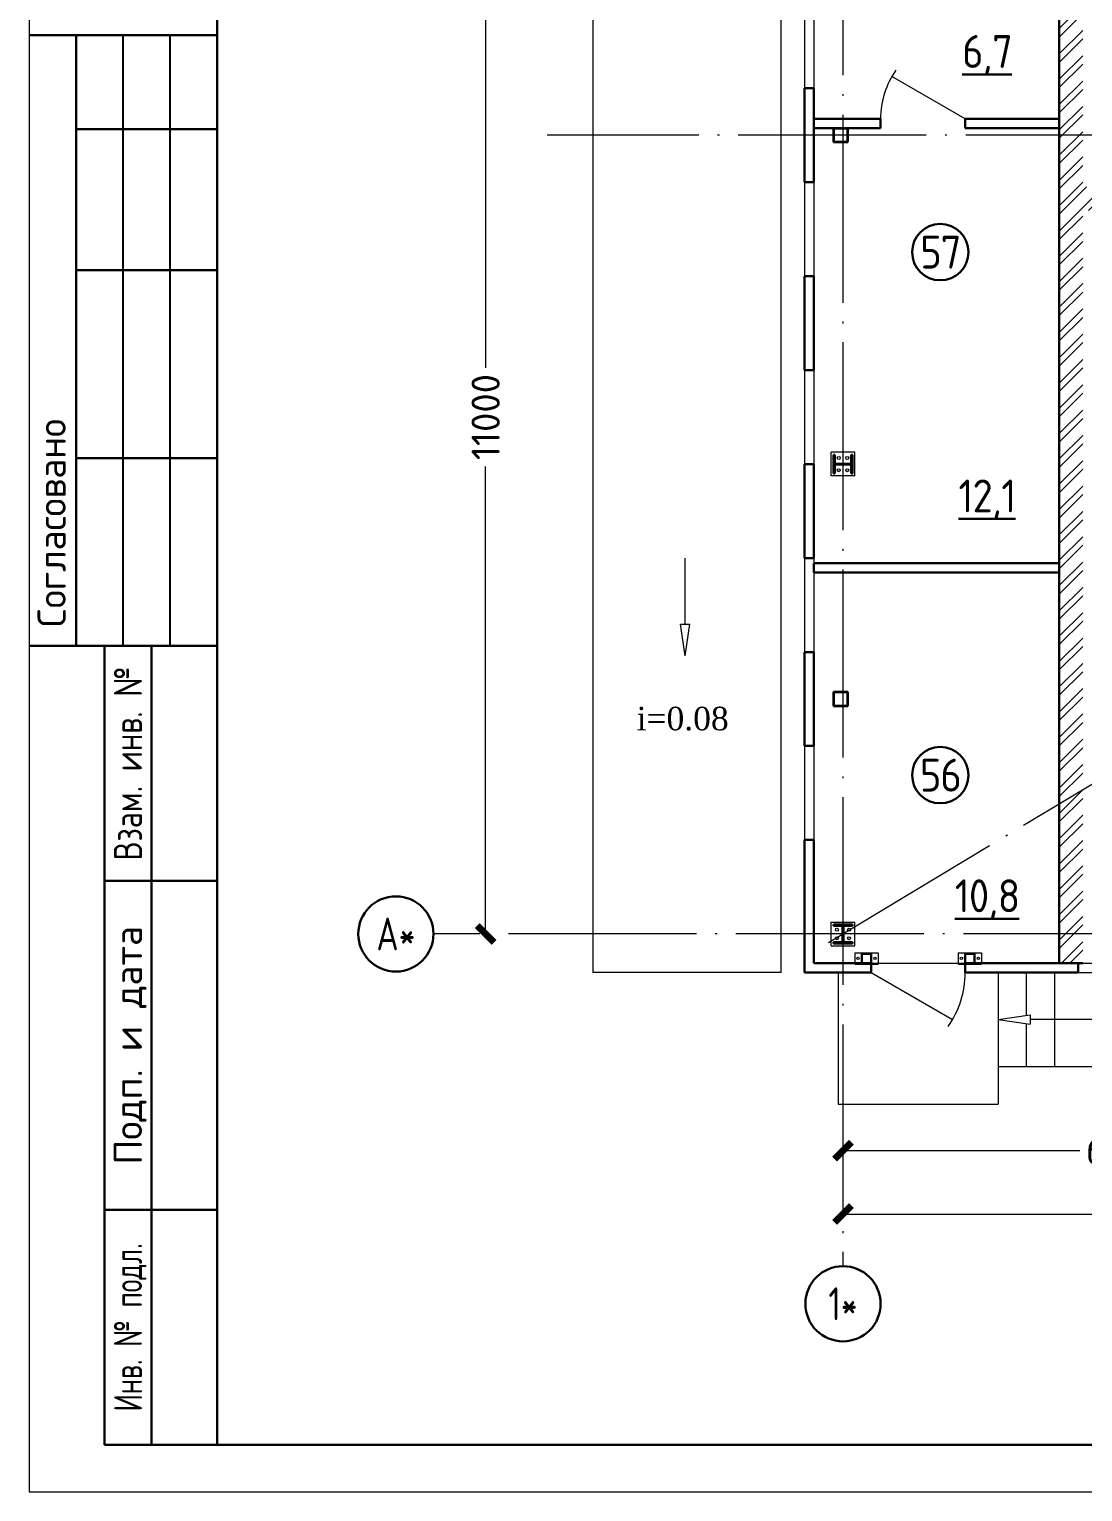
# Model space of a CAD drawing. Extents: x -965262 to 1142518, y -357520 to 71675.
# Drawn here: x -78132 to -66927, y -240088 to -224525 of the extents above; entities that cross this region are included whole.
import ezdxf
from ezdxf.enums import TextEntityAlignment as Align

# ---------------------------------------------------------------- set-up
doc = ezdxf.new("R2010")
doc.units = 0
doc.header["$LTSCALE"] = 10
doc.linetypes.add('DOTE', pattern=[2.42, 2, -0.2, 0.02, -0.2])
doc.layers.get('0').update_dxf_attribs({"linetype": 'CONTINUOUS', "lineweight": 30})
doc.layers.get('Defpoints').update_dxf_attribs({"linetype": 'CONTINUOUS'})
doc.layers.add('DOTE', color=7, linetype='DOTE', lineweight=9)
doc.styles.add('2.5', font='times.ttf', dxfattribs={"height": 2.5})
doc.styles.add('GOST 2.304', font='isocpeur.ttf', dxfattribs={"width": 0.75, "height": 250})
doc.styles.add('GOST-2.304_Type-B', font='isocpeur.ttf', dxfattribs={"width": 0.9})
doc.styles.get("Standard").update_dxf_attribs({"font": 'isocpeur.ttf', "height": 300})
doc.dimstyles.get("Standard").update_dxf_attribs({"dimscale": 100, "dimtxt": 300, "dimasz": 1.8, "dimexe": 1.8, "dimexo": 0.625, "dimgap": 0.9, "dimtad": 0, "dimdec": 0, "dimzin": 0, "dimdsep": 46, "dimtxsty": 'Standard', "dimblk": 'ARCHTICK', "dimcen": 0.9, "dimclrd": 256, "dimclre": 256, "dimclrt": 256, "dimadec": 0, "dimazin": 0, "dimtfac": 1, "dimtdec": 0, "dimtofl": 0, "dimtmove": 0, "dimatfit": 3, "dimfxl": 1, "dimtolj": 1, "dimtzin": 0, "dimlwd": 15, "dimlwe": 15, "dimarcsym": 0})

# ---------------------------------------------------------------- blocks, each defined once
blk = doc.blocks.new('MC2')
at = {"lineweight": 15}
for p, q in [((68127, 41566), (68127, 39900)), ((69794, 41566), (68127, 41566)), ((69794, 41566), (69794, 39900)), ((69794, 39900), (68127, 39900))]:
    blk.add_line(p, q, dxfattribs=at)
for p, q in [((69627, 41400), (68294, 41400)), ((68294, 41400), (68294, 41320)), ((68934, 41320), (68294, 41320)), ((68934, 41320), (68934, 40146)), ((69627, 41320), (68987, 41320)), ((68987, 41320), (68987, 40146)), ((69627, 41400), (69627, 41320)), ((68934, 40146), (68294, 40146)), ((68294, 40146), (68294, 40066)), ((69627, 40066), (68294, 40066)), ((69627, 40146), (68987, 40146)), ((69627, 40146), (69627, 40066))]:
    blk.add_line(p, q)
for centre in [(68527, 41033), (68527, 40433), (69394, 41033), (69394, 40433)]:
    blk.add_circle(centre, 107, dxfattribs=at)
blk = doc.blocks.new('EC3')
at = {"lineweight": 15}
for p, q in [((67649, 6194), (67649, 4528)), ((68449, 6194), (67649, 6194)), ((68449, 6194), (68449, 4528)), ((68449, 4528), (67649, 4528))]:
    blk.add_line(p, q, dxfattribs=at)
for p, q in [((68382, 5694), (67715, 5694)), ((67715, 5694), (67715, 5028)), ((68382, 5694), (68382, 5028)), ((68382, 5028), (67715, 5028))]:
    blk.add_line(p, q)
for centre in [(68049, 5961), (68049, 4761)]:
    blk.add_circle(centre, 86.7, dxfattribs=at)
blk = doc.blocks.new('_ArchTick')
at = {"color": 0, "linetype": 'ByBlock', "lineweight": 0, "const_width": 0.4}
blk.add_lwpolyline([(-0.5, -0.5), (0.5, 0.5)], dxfattribs=at)
blk = doc.blocks.new('*D1420')
at = {"lineweight": 15, "transparency": 16777216}
for p, q in [((-69477, -236395), (-69477, -236278)), ((-63477, -236395), (-63477, -236278)), ((-69477, -236458), (-66957, -236458)), ((-63477, -236458), (-65997, -236458))]:
    blk.add_line(p, q, dxfattribs=at)
at = {"layer": 'Defpoints', "color": 0, "lineweight": 15, "transparency": 16777216}
for p in [(-69477, -236458), (-69477, -236458), (-63477, -236458)]:
    blk.add_point(p, dxfattribs=at)
at = {"lineweight": 15, "transparency": 16777216, "xscale": 180, "yscale": 180, "zscale": 180, "rotation": 180}
blk.add_blockref('_ArchTick', (-69477, -236458), dxfattribs=at)
at = {"lineweight": 15, "transparency": 16777216, "xscale": 180, "yscale": 180, "zscale": 180}
blk.add_blockref('_ArchTick', (-63477, -236458), dxfattribs=at)
at = {"lineweight": 15, "transparency": 16777216, "insert": (-66477, -236458), "char_height": 300, "attachment_point": 5}
blk.add_mtext('\\A1;6000', dxfattribs=at)
blk = doc.blocks.new('*D1421')
at = {"lineweight": 15, "transparency": 16777216}
for p, q in [((-69477, -237070), (-69477, -236953)), ((-51477, -237070), (-51477, -236953)), ((-69477, -237133), (-61032, -237133)), ((-51477, -237133), (-59922, -237133))]:
    blk.add_line(p, q, dxfattribs=at)
at = {"layer": 'Defpoints', "color": 0, "lineweight": 15, "transparency": 16777216}
for p in [(-69477, -237133), (-51477, -237133), (-51477, -237133)]:
    blk.add_point(p, dxfattribs=at)
at = {"lineweight": 15, "transparency": 16777216, "xscale": 180, "yscale": 180, "zscale": 180, "rotation": 180}
blk.add_blockref('_ArchTick', (-69477, -237133), dxfattribs=at)
at = {"lineweight": 15, "transparency": 16777216, "xscale": 180, "yscale": 180, "zscale": 180}
blk.add_blockref('_ArchTick', (-51477, -237133), dxfattribs=at)
at = {"lineweight": 15, "transparency": 16777216, "insert": (-60477, -237133), "char_height": 300, "attachment_point": 5}
blk.add_mtext('\\A1;18000', dxfattribs=at)
blk = doc.blocks.new('*D1423')
at = {"lineweight": 15, "transparency": 16777216}
for p, q in [((-73278, -223152), (-73278, -228127)), ((-73216, -223152), (-73098, -223152)), ((-73278, -234152), (-73278, -229177)), ((-73341, -234152), (-73458, -234152))]:
    blk.add_line(p, q, dxfattribs=at)
at = {"layer": 'Defpoints', "color": 0, "lineweight": 15, "transparency": 16777216}
for p in [(-73278, -223152, -1451), (-73278, -234152), (-73278, -234152)]:
    blk.add_point(p, dxfattribs=at)
at = {"lineweight": 15, "transparency": 16777216, "xscale": 180, "yscale": 180, "zscale": 180}
for p, rotation in [((-73278, -223152), 90), ((-73278, -234152), 270)]:
    blk.add_blockref('_ArchTick', p, dxfattribs=dict(at, rotation=rotation))
at = {"lineweight": 15, "transparency": 16777216, "insert": (-73278, -228652), "char_height": 300, "attachment_point": 5, "rotation": 90}
blk.add_mtext('\\A1;11000', dxfattribs=at)

msp = doc.modelspace()

# ---------------------------------------------------------------- hatches: boundary and pattern name
at = {"lineweight": 15}
h = msp.add_hatch(dxfattribs=at)
h.set_pattern_fill('ANSI32', scale=20, style=0)
h.set_pattern_definition([(45, (-488505.78, -304776.27), (-134.70384, 134.70384), []), (45, (-488415.98, -304776.27), (-134.70384, 134.70384), [])])
h.paths.add_polyline_path([(-66377.4, -222822.1), (-66677.4, -222822.1), (-66677.4, -223052.1), (-66377.4, -223052.1)])
h.paths.add_polyline_path([(-63677.4, -222822.1), (-63977.4, -222822.1), (-63977.4, -223052.1), (-63677.4, -223052.1)])
h.paths.add_polyline_path([(-66377.4, -226202.1), (-66677.4, -226202.1), (-66677.4, -226452.1), (-66377.4, -226452.1)])
h.paths.add_polyline_path([(-63677.4, -226202.1), (-63977.4, -226202.1), (-63977.4, -226452.1), (-63677.4, -226452.1)])
h.paths.add_polyline_path([(-63127.5, -233952), (-63377.5, -233952), (-63377.5, -234027.1), (-63352.4, -234027.1), (-63352.4, -234277.1), (-63377.5, -234277.1), (-63377.5, -234462.1), (-63127.5, -234462.1)])
h.paths.add_polyline_path([(-60057.4, -233952), (-60307.4, -233952), (-60307.4, -234462.1), (-60057.4, -234462.1)])
h.paths.add_polyline_path([(-66927.4, -226452.1), (-66677.4, -226452.1), (-66677.4, -226202.1), (-66927.4, -226202.1), (-66927.4, -223052.1), (-66677.4, -223052.1), (-66677.4, -222822.1), (-67177.4, -222822.1), (-67177.4, -222922.1), (-67177.4, -232477.1), (-67177.4, -234462.1), (-66927.4, -234462.1), (-66927.4, -230702.1)])
h.paths.add_polyline_path([(-63377.3, -230952.2), (-63377.3, -226452.1), (-63677.4, -226452.1), (-63677.4, -226202.1), (-63377.5, -226202.1), (-63377.4, -223052.1), (-63677.4, -223052.1), (-63677.4, -222822.1), (-63127.5, -222822.1), (-63127.5, -230702.1), (-60057.4, -230702), (-60057.4, -230952.2), (-63377.3, -230952.3)])
h.paths.add_polyline_path([(-60057.4, -231552), (-60307.4, -231552), (-60307.4, -230952), (-60057.4, -230952)])
h.paths.add_polyline_path([(-63127.5, -231552), (-63377.3, -231552), (-63377.3, -230952.2), (-63127.5, -230952.2)])

# ---------------------------------------------------------------- linework, layer by layer
at = {"color": 7, "lineweight": 15, "ltscale": 200}
for p, q in [((-72137.4, -222062.1, -1451.3), (-72137.4, -234562.1, -1451.3)), ((-70137.4, -222062.1, -1451.3), (-70137.4, -234562.1, -1451.3)), ((-70137.4, -234562.1, -1451.3), (-72137.4, -234562.1, -1451.3)), ((-67827.4, -235562.1, -1451.3), (-66027.4, -235562.1, -1451.3))]:
    msp.add_line(p, q, dxfattribs=at)
at = {"color": 7, "ltscale": 200}
for p, q in [((-67177.4, -232477.1, -1451.3), (-67177.4, -222822.1, -1451.3)), ((-69887.4, -225152.1, -4711.1), (-69887.4, -226152.1, -4711.1)), ((-69787.4, -225152.1, -4711.1), (-69787.4, -226152.1, -4711.1)), ((-69787.4, -225477.1, -1451.3), (-69077.4, -225477.1, -1451.3)), ((-69787.4, -225477.1, -1451.3), (-69787.4, -225577.1, -1451.3)), ((-69077.4, -225477.1, -1451.3), (-69077.4, -225577.1, -1451.3)), ((-68177.4, -225477.1, -1451.3), (-67177.4, -225477.1, -1451.3)), ((-67177.4, -225477.1, -1451.3), (-67177.4, -225577.1, -1451.3)), ((-69787.4, -225577.1, -1451.3), (-69077.4, -225577.1, -1451.3)), ((-68177.4, -225577.1, -1451.3), (-67177.4, -225577.1, -1451.3)), ((-69887.4, -227152.1, -4711.1), (-69887.4, -228152.1, -4711.1)), ((-69787.4, -227152.1, -4711.1), (-69787.4, -228152.1, -4711.1)), ((-69887.4, -229152.1, -4711.1), (-69887.4, -230152.1, -4711.1)), ((-69787.4, -229152.1, -4711.1), (-69787.4, -230152.1, -4711.1)), ((-69787.4, -230207.1, -1451.3), (-67177.4, -230207.1, -1451.3)), ((-69787.4, -230307.1, -1451.3), (-69787.4, -230207.1, -1451.3)), ((-69787.4, -230307.1, -1451.3), (-67177.4, -230307.1, -1451.3)), ((-67177.4, -230307.1, -1451.3), (-67177.4, -230207.1, -1451.3)), ((-69887.4, -231152.1, -1451.3), (-69887.4, -232152.1, -4711.1)), ((-69787.4, -231152.1, -1451.3), (-69787.4, -232152.1, -4711.1)), ((-69887.4, -233152.1, -4711.1), (-69887.4, -234562.1, -1451.3)), ((-69787.4, -233152.1, -4711.1), (-69787.4, -234462.1, -1451.3)), ((-66977.4, -234462.1, -3259.8), (-68177.4, -234462.1, -1451.3)), ((-66977.4, -234462.1, -3259.8), (-66977.4, -234562.1, -3259.8)), ((-69177.4, -234562.1, -1451.3), (-69887.4, -234562.1, -1451.3)), ((-66977.4, -234562.1, -3259.8), (-68177.4, -234562.1, -1451.3))]:
    msp.add_line(p, q, dxfattribs=at)
at = {"color": 7, "lineweight": 15}
for p, q in [((-69887.4, -224152.1, -1451.3), (-69887.4, -225152.1, -4711.1)), ((-69787.4, -224152.1, -1451.3), (-69787.4, -225152.1, -4711.1)), ((-68177.4, -225477.1, -1451.3), (-68956.8, -225027.1, -1451.3)), ((-69887.4, -226152.1, -4711.1), (-69887.4, -227152.1, -4711.1)), ((-69787.4, -226152.1, -4711.1), (-69787.4, -227152.1, -4711.1)), ((-69887.4, -228152.1, -4711.1), (-69887.4, -229152.1, -4711.1)), ((-69787.4, -228152.1, -4711.1), (-69787.4, -229152.1, -4711.1)), ((-71156.2, -230854.9, -1451.3), (-71156.2, -230152.6, -1451.3)), ((-69887.4, -230152.1, -4711.1), (-69887.4, -231152.1, -1451.3)), ((-69787.4, -230152.1, -4711.1), (-69787.4, -231152.1, -1451.3)), ((-71156.2, -231194.2, -1451.3), (-71205.2, -230854.9, -1451.3)), ((-71205.2, -230854.9, -1451.3), (-71107.2, -230854.9, -1451.3)), ((-71156.2, -231194.2, -1451.3), (-71107.2, -230854.9, -1451.3)), ((-69887.4, -232152.1, -4711.1), (-69887.4, -233152.1, -4711.1)), ((-69787.4, -232152.1, -4711.1), (-69787.4, -233152.1, -4711.1)), ((-69177.4, -234462.1, -1451.3), (-68177.4, -234462.1, -1451.3)), ((-66977.4, -234462.1, -3259.8), (-63977.4, -234462.1, -3259.8)), ((-69527.3, -234562.1, -1451.3), (-69527.3, -235962.1, -1451.3)), ((-69177.4, -234562.1, -1451.3), (-68311.4, -235062.1, -1451.3)), ((-67827.4, -234562.1, -1451.3), (-67827.4, -235962.1, -1451.3)), ((-67527.4, -234562.1, -1451.3), (-67527.4, -235018.8, -1451.3)), ((-67227.4, -234562.1, -1451.3), (-67227.4, -235562.1, -1451.3)), ((-66977.4, -234562.1, -3259.8), (-63977.4, -234562.1, -1451.3)), ((-67827.4, -235062.1, -1451.3), (-67488.1, -235013.1, -1451.3)), ((-67827.4, -235062.1, -1451.3), (-67488.1, -235111.1, -1451.3)), ((-67527.4, -235105.4, -1451.3), (-67527.4, -235562.1, -1451.3)), ((-67488.1, -235013.1, -1451.3), (-67488.1, -235111.1, -1451.3)), ((-66027.4, -235062.1, -1451.3), (-67488.1, -235062.1, -1451.3)), ((-69527.3, -235962.1, -1451.3), (-67827.4, -235962.1, -1451.3))]:
    msp.add_line(p, q, dxfattribs=at)
at = {"color": 7}
for p, q in [((-76132.4, -224587.8, -3259.8), (-78132.4, -224587.8, -3259.8)), ((-77632.4, -231087.8, -3259.8), (-77632.4, -224587.8, -3259.8)), ((-69887.4, -225152.1, -4711.1), (-69787.4, -225152.1, -4711.1)), ((-68177.4, -225477.1, -1451.3), (-68177.4, -225577.1, -1451.3)), ((-77632.4, -225587.8, -3259.8), (-76132.4, -225587.8, -3259.8)), ((-69887.4, -226152.1, -4711.1), (-69787.4, -226152.1, -4711.1)), ((-77632.4, -227087.8, -3259.8), (-76132.4, -227087.8, -3259.8)), ((-69887.4, -227152.1, -4711.1), (-69787.4, -227152.1, -4711.1)), ((-69887.4, -227152.1, -4711.1), (-69787.4, -227152.1, -4711.1)), ((-69887.4, -227152.1, -4711.1), (-69787.4, -227152.1, -4711.1)), ((-69887.4, -228152.1, -4711.1), (-69787.4, -228152.1, -4711.1)), ((-77632.4, -229087.8, -3259.8), (-76132.4, -229087.8, -3259.8)), ((-69887.4, -229152.1, -4711.1), (-69787.4, -229152.1, -4711.1)), ((-69887.4, -229152.1, -4711.1), (-69787.4, -229152.1, -4711.1)), ((-69887.4, -230152.1, -4711.1), (-69787.4, -230152.1, -4711.1)), ((-78132.4, -231087.8, -3259.8), (-76132.4, -231087.8, -3259.8)), ((-77332.4, -239587.8, -3259.8), (-77332.4, -231087.8, -3259.8)), ((-76832.4, -239587.8, -3259.8), (-76832.4, -231087.8, -3259.8)), ((-69887.4, -231152.1, -4711.1), (-69787.4, -231152.1, -4711.1)), ((-69887.4, -232152.1, -4711.1), (-69787.4, -232152.1, -4711.1)), ((-67177.4, -234462.1, -1451.3), (-67177.4, -232477.1, -1451.3)), ((-69887.4, -233152.1, -4711.1), (-69787.4, -233152.1, -4711.1)), ((-77332.4, -233587.8, -3259.8), (-76132.4, -233587.8, -3259.8)), ((-69177.4, -234462.1, -1451.3), (-69787.4, -234462.1, -1451.3)), ((-69177.4, -234462.1, -1451.3), (-69177.4, -234562.1, -1451.3)), ((-68177.4, -234462.1, -1451.3), (-68177.4, -234562.1, -1451.3)), ((-67177.4, -234462.1, -1451.3), (-66927.4, -234462.1, -1451.3)), ((-77332.4, -237087.8, -3259.8), (-76132.4, -237087.8, -3259.8)), ((-76132.4, -239587.8, -3259.8), (-77332.4, -239587.8, -3259.8))]:
    msp.add_line(p, q, dxfattribs=at)
at = {"color": 7, "lineweight": 25}
for p, q in [((-77132.4, -231087.8, -3259.8), (-77132.4, -224587.8, -3259.8)), ((-76632.4, -231087.8, -3259.8), (-76632.4, -224587.8, -3259.8))]:
    msp.add_line(p, q, dxfattribs=at)
at = {"color": 7, "extrusion": (0, 0, -1)}
for p, q in [((-69577.4, -225727.1, -1451.3), (-69577.4, -225577.1, -1451.3)), ((-69577.4, -225577.1, -1451.3), (-69427.4, -225577.1, -1451.3)), ((-69574.2, -225580.3, -1451.3), (-69574.2, -225723.9, -1451.3)), ((-69430.6, -225580.3, -1451.3), (-69574.2, -225580.3, -1451.3)), ((-69430.6, -225723.9, -1451.3), (-69430.6, -225580.3, -1451.3)), ((-69427.4, -225577.1, -1451.3), (-69427.4, -225727.1, -1451.3)), ((-69427.4, -225727.1, -1451.3), (-69577.4, -225727.1, -1451.3)), ((-69574.2, -225723.9, -1451.3), (-69430.6, -225723.9, -1451.3)), ((-69577.4, -231727.1, -1451.3), (-69577.4, -231577.1, -1451.3)), ((-69577.4, -231577.1, -1451.3), (-69427.4, -231577.1, -1451.3)), ((-69427.4, -231727.1, -1451.3), (-69577.4, -231727.1, -1451.3)), ((-69574.2, -231580.3, -1451.3), (-69574.2, -231723.9, -1451.3)), ((-69430.6, -231580.3, -1451.3), (-69574.2, -231580.3, -1451.3)), ((-69574.2, -231723.9, -1451.3), (-69430.6, -231723.9, -1451.3)), ((-69430.6, -231723.9, -1451.3), (-69430.6, -231580.3, -1451.3)), ((-69427.4, -231577.1, -1451.3), (-69427.4, -231727.1, -1451.3))]:
    msp.add_line(p, q, dxfattribs=at)
at = {"lineweight": 15, "elevation": -3259.8}
msp.add_lwpolyline([(40767.6, -240087.8), (40767.6, -155987.8), (-78132.4, -155987.8), (-78132.4, -240087.8)], close=True, dxfattribs=at)
at = {"elevation": -3259.8}
msp.add_lwpolyline([(40267.6, -239587.8), (40267.6, -156487.8), (-76132.4, -156487.8), (-76132.4, -239587.8)], close=True, dxfattribs=at)
at = {"color": 7}
for centre in [(-68442.4, -226896.6, -7970.9), (-68442.4, -232462.2, -7970.9)]:
    msp.add_circle(centre, 300, dxfattribs=at)
at = {"color": 7, "lineweight": 15}
for centre, radius, start, end in [((-68177.4, -225477.1, -1451.3), 900, 145, 180), ((-69177.4, -234562.1, -1451.3), 1000, 325, 0)]:
    msp.add_arc(centre, radius, start, end, dxfattribs=at)
at = {"layer": 'DOTE', "color": 7, "ltscale": 100, "extrusion": (0, -1, 0)}
msp.add_line((-69477.4, -162515.3, -4711.1), (-69477.4, -237687.4, -4711.1), dxfattribs=at)
at = {"layer": 'DOTE', "color": 7, "ltscale": 100}
for p, q in [((-51318.3, -223251.7, -1345), (-69677.4, -234272.2, -4748.2)), ((-15351.6, -225652.1, -4711.1), (-72625.1, -225652.1, -4711.1)), ((-15376.2, -234152.1, -4711.1), (-73832.7, -234152.1, -4711.1))]:
    msp.add_line(p, q, dxfattribs=at)
at = {"layer": 'DOTE', "color": 7, "linetype": 'Continuous', "lineweight": 30}
for centre in [(-74232.7, -234152.1, -4711.1), (-69477.4, -238087.4, -4711.1)]:
    msp.add_circle(centre, 400, dxfattribs=at)

# ---------------------------------------------------------------- block references
at = {"color": 7, "lineweight": 15, "xscale": 0.1500000000232831, "yscale": 0.1500000000232831, "zscale": 0.1500000000232831}
for name, p, rotation in [('MC2', (-75587.4, -218808, -1451.3), 270), ('MC2', (-59133.3, -228042.2, -1451.3), 180), ('EC3', (-68423.3, -244619.4, -1451.3), 90), ('EC3', (-67323.3, -244619.4, -1451.3), 90)]:
    msp.add_blockref(name, p, dxfattribs=dict(at, rotation=rotation))

# ---------------------------------------------------------------- texts
at = {"color": 7, "lineweight": 25, "style": 'GOST 2.304'}
msp.add_text('Согласовано', height=300, rotation=90, dxfattribs=at).set_placement((-77744.3, -230887.8, -3259.8))
for s, width, p in [('Взам. инв. №', 0.8, (-77082.4, -232337.8, -3259.8)), ('Инв. № подл.', 0.7, (-77082.4, -238337.8, -3259.8))]:
    msp.add_text(s, height=300, rotation=90, dxfattribs=dict(at, width=width)).set_placement(p, align=Align.MIDDLE_CENTER)
at = {"color": 7, "style": '2.5'}
msp.add_text('i=0.08', height=250, dxfattribs=at).set_placement((-71671.9, -231985.1, -1451.3))
at = {"color": 7, "lineweight": 25, "style": 'GOST 2.304'}
msp.add_text('Подп. и дата', height=300, rotation=90, dxfattribs=at).set_placement((-77082.4, -235337.8, -3259.8), align=Align.MIDDLE_CENTER)
at = {"color": 7, "char_height": 350, "attachment_point": 5, "style": 'GOST-2.304_Type-B'}
for s, insert, width in [('{\\fISOCPEUR|b0|i0|c0|p34;\\T0.95;\\L6,7}', (-67946.4, -224802, -1500), 2000), ('{\\fISOCPEUR|b0|i0|c0|p34;\\T0.95;57}', (-68442.4, -226896.6, -3259.8), 800), ('{\\fISOCPEUR|b0|i0|c0|p34;\\T0.95;\\L12,1}', (-67946.4, -229532, -1500), 2000), ('{\\fISOCPEUR|b0|i0|c0|p34;\\T0.95;56}', (-68442.4, -232462.2, -3259.8), 800), ('{\\fISOCPEUR|b0|i0|c0|p34;\\T0.95;\\L10,8}', (-67946.4, -233787, -1500), 2000)]:
    msp.add_mtext(s, dxfattribs=dict(at, insert=insert, width=width))
at = {"layer": 'DOTE', "color": 7, "linetype": 'Continuous', "lineweight": 30, "ltscale": 100, "char_height": 350, "width": 800, "attachment_point": 5, "style": 'GOST 2.304'}
for s, insert in [('А*', (-74232.7, -234152.1, -4711.1)), ('1*', (-69477.4, -238087.4, -4711.1))]:
    msp.add_mtext(s, dxfattribs=dict(at, insert=insert))

# ---------------------------------------------------------------- dimensions: what is measured, and where the dimension line sits
at = {"color": 7, "lineweight": 15}
dim = msp.add_linear_dim(base=(-73278.2, -234152.1, -3259.8), p1=(-73278.2, -223152.1, -4711.1), p2=(-73278.2, -234152.1, -3259.8), angle=90, dimstyle='Standard', dxfattribs=at)
dim.commit()
dim.dimension.update_dxf_attribs({"geometry": '*D1423', "text_midpoint": (-73278.2, -228652.1, -3259.8)})
for base, p1, p2, picture, middle in [((-69477.4, -236457.7, -3259.8), (-63477.4, -236457.7, -3259.8), (-69477.4, -236457.7, -3259.8), '*D1420', (-66477.4, -236457.7, -3259.8)), ((-51477.4, -237132.9, -3259.8), (-69477.4, -237132.9, -3259.8), (-51477.4, -237132.9, -3259.8), '*D1421', (-60477.4, -237132.9, -3259.8))]:
    dim = msp.add_linear_dim(base=base, p1=p1, p2=p2, dimstyle='Standard', dxfattribs=at)
    dim.commit()
    dim.dimension.update_dxf_attribs({"geometry": picture, "text_midpoint": middle})

doc.saveas('drawing.dxf')
